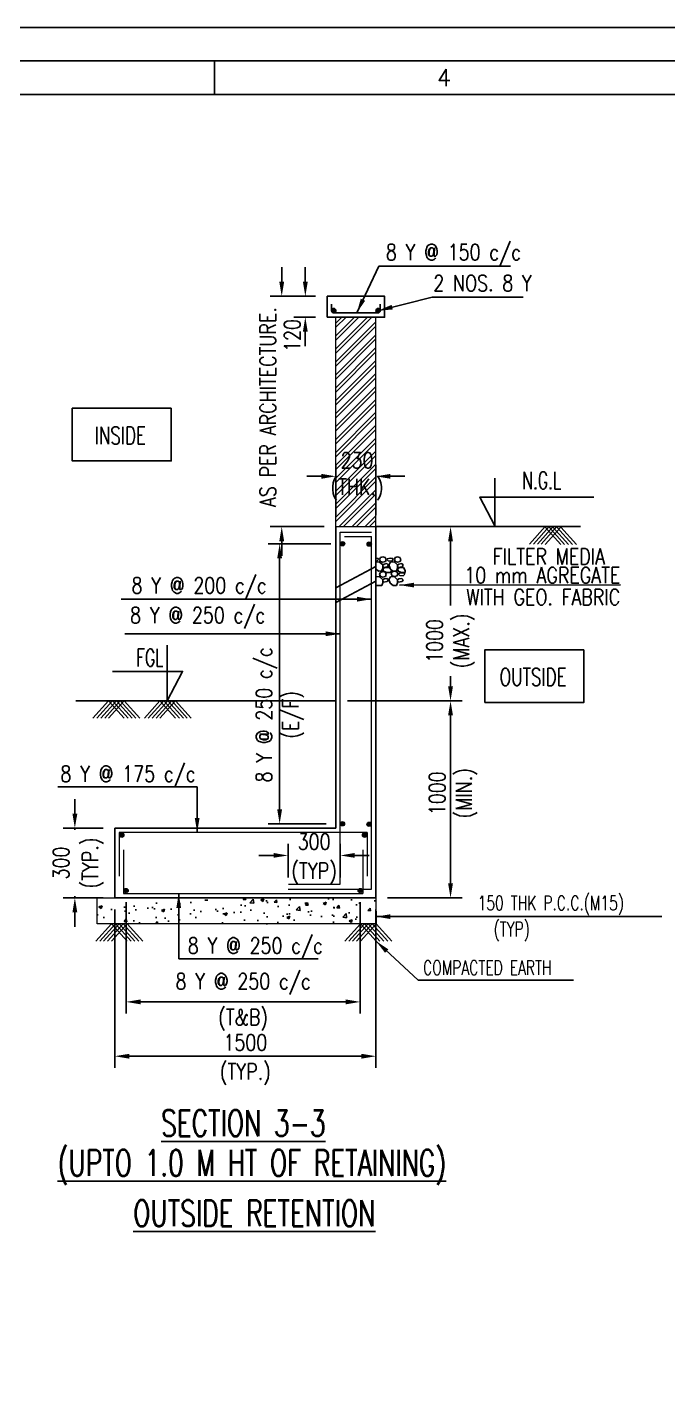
# Model space of a CAD drawing. Extents: x -69352 to 1013721, y -547461 to -186867.
# Drawn here: x 529346 to 540377, y -464620 to -441077 of the extents above; entities that cross this region are included whole.
import ezdxf
from ezdxf.enums import TextEntityAlignment as Align
from ezdxf.lldxf.tags import DXFTag

# ---------------------------------------------------------------- set-up
doc = ezdxf.new("R2010")
doc.units = 0
doc.header["$LTSCALE"] = 500
doc.header["$MEASUREMENT"] = 0
doc.header["$PDMODE"] = 35
doc.header["$PDSIZE"] = -15
doc.layers.get('DEFPOINTS').update_dxf_attribs({"color": 4})
for name, color, linetype in [('BEAM', 4, 'Continuous'), ('Layer1', 7, 'Continuous'), ('LEVEL SECTION', 3, 'Continuous'), ('PCC', 7, 'Continuous'), ('PNA', 10, 'Continuous'), ('S-CONCRET LINE', 4, 'Continuous'), ('S-DIM-1', 5, 'Continuous'), ('S-DIMANTION', 5, 'Continuous'), ('S-FILLING', 9, 'Continuous'), ('S-HATCH', 253, 'Continuous'), ('S-LEVEL SECTION', 3, 'Continuous'), ('S-REINF', 6, 'Continuous'), ('S-REINFORCEMENT', 6, 'Continuous'), ('S-TEXT', 2, 'Continuous'), ('S-TEXT-1', 4, 'Continuous'), ('S-TEXT-1 @ 1', 4, 'Continuous'), ('S-TITIL', 6, 'Continuous'), ('TEXT NORMAL', 4, 'Continuous')]:
    doc.layers.add(name, color=color, linetype=linetype)
doc.layers.add('RIDE-PROFILE', color=8, linetype='Continuous', lineweight=25)
doc.styles.add('ROMANS', font='simplex.shx', dxfattribs={"width": 0.8, "height": 275})
tags = doc.linetypes.add('HIDDEN', pattern=[0.375, 0.25, -0.125]).pattern_tags.tags
tags[6:7] = [DXFTag(74, 4), DXFTag(75, 0), DXFTag(340, '0'), DXFTag(46, 1.0), DXFTag(50, 0.0), DXFTag(44, 0.0), DXFTag(45, 0.0)]
tags[4:5] = [DXFTag(74, 4), DXFTag(75, 0), DXFTag(340, '0'), DXFTag(46, 1.0), DXFTag(50, 0.0), DXFTag(44, 0.0), DXFTag(45, 0.0)]
doc.dimstyles.new('3-100', dxfattribs={"dimtxt": 250, "dimasz": 250, "dimexe": 150, "dimexo": 60, "dimgap": 75, "dimtad": 1, "dimdec": 0, "dimlfac": 0.333333, "dimzin": 0, "dimdsep": 46, "dimtxsty": 'ROMANS', "dimcen": -300, "dimclrd": 5, "dimclre": 5, "dimclrt": 4, "dimadec": 0, "dimazin": 0, "dimtfac": 1, "dimtdec": 0, "dimtix": 1, "dimtofl": 0, "dimtmove": 2, "dimatfit": 3, "dimfxl": 0, "dimtolj": 1, "dimtzin": 0, "dimarcsym": 0})
doc.dimstyles.new('dim100', dxfattribs={"dimtxt": 250, "dimasz": 250, "dimexe": 200, "dimexo": 200, "dimgap": 100, "dimtad": 1, "dimdec": 0, "dimzin": 0, "dimdsep": 46, "dimtxsty": 'ROMANS', "dimcen": 0, "dimclrd": 5, "dimclre": 5, "dimclrt": 4, "dimadec": 0, "dimazin": 0, "dimtfac": 1, "dimtdec": 0, "dimtix": 1, "dimtofl": 0, "dimtmove": 2, "dimatfit": 3, "dimfxl": 0, "dimtolj": 1, "dimtzin": 0, "dimlwd": -1, "dimlwe": -1, "dimarcsym": 0})
doc.dimstyles.new('dim33.33', dxfattribs={"dimtxt": 250, "dimasz": 250, "dimexe": 200, "dimexo": 200, "dimgap": 100, "dimtad": 1, "dimdec": 0, "dimlfac": 0.333331, "dimzin": 0, "dimdsep": 46, "dimtxsty": 'ROMANS', "dimcen": 0, "dimclrd": 5, "dimclre": 5, "dimclrt": 4, "dimadec": 0, "dimazin": 0, "dimtfac": 1, "dimtdec": 0, "dimtix": 1, "dimtofl": 0, "dimtmove": 2, "dimatfit": 3, "dimfxl": 0, "dimtolj": 1, "dimtzin": 0, "dimlwd": -1, "dimlwe": -1, "dimarcsym": 0})

# ---------------------------------------------------------------- blocks, each defined once
blk = doc.blocks.new('*D1062')
at = {"layer": 'DEFPOINTS', "color": 0}
for p in [(534776, -449967), (533693, -454791), (534694, -454791)]:
    blk.add_point(p, dxfattribs=at)
at = {"layer": 'S-DIM-1', "color": 5}
for p, q in [((534576, -449967), (533493, -449967)), ((533693, -450217), (533693, -454541)), ((534494, -454791), (533493, -454791))]:
    blk.add_line(p, q, dxfattribs=at)
for points in [[(533734, -450217), (533651, -450217), (533693, -449967)], [(533651, -454541), (533734, -454541), (533693, -454791)]]:
    blk.add_solid(points, dxfattribs=at)
at = {"layer": 'S-DIM-1', "color": 4, "insert": (533698, -452915), "char_height": 275, "attachment_point": 5, "rotation": 90, "style": 'ROMANS'}
blk.add_mtext('\\A1;8 Y @ 250 c/c\\P(E/F)', dxfattribs=at)
blk = doc.blocks.new('*D1063')
at = {"layer": 'DEFPOINTS', "color": 0}
for p in [(531047, -455942), (535081, -455942), (535081, -457857)]:
    blk.add_point(p, dxfattribs=at)
at = {"layer": 'S-DIMANTION', "color": 5, "linetype": 'ByBlock', "ltscale": 20}
for p, q in [((531047, -456142), (531047, -458057)), ((535081, -456142), (535081, -458057)), ((531297, -457857), (534831, -457857))]:
    blk.add_line(p, q, dxfattribs=at)
at = {"layer": 'S-DIMANTION', "color": 5}
for points in [[(531297, -457815), (531297, -457899), (531047, -457857)], [(534831, -457899), (534831, -457815), (535081, -457857)]]:
    blk.add_solid(points, dxfattribs=at)
at = {"layer": 'S-DIMANTION', "color": 4, "lineweight": -2, "char_height": 275, "attachment_point": 5, "style": 'ROMANS'}
for s, insert in [('\\A1;8 Y @ 250 c/c', (533064, -457547)), ('(T&B)', (533064, -458166))]:
    blk.add_mtext(s, dxfattribs=dict(at, insert=insert))
blk = doc.blocks.new('*D1064')
at = {"layer": 'DEFPOINTS', "color": 0}
for p in [(534737, -455335), (533837, -455916), (534737, -455916)]:
    blk.add_point(p, dxfattribs=at)
at = {"layer": 'S-DIMANTION', "color": 5, "linetype": 'ByBlock', "ltscale": 20}
for p, q in [((533837, -455716), (533837, -455135)), ((534737, -455716), (534737, -455135)), ((533587, -455335), (533337, -455335)), ((534987, -455335), (535237, -455335))]:
    blk.add_line(p, q, dxfattribs=at)
at = {"layer": 'S-DIMANTION', "color": 5}
for points in [[(533587, -455376), (533587, -455293), (533837, -455335)], [(534987, -455293), (534987, -455376), (534737, -455335)]]:
    blk.add_solid(points, dxfattribs=at)
at = {"layer": 'S-DIMANTION', "color": 4, "lineweight": -2, "char_height": 275, "attachment_point": 5, "style": 'ROMANS'}
for s, insert in [('\\A1;300', (534287, -455097)), ('(TYP)', (534287, -455644))]:
    blk.add_mtext(s, dxfattribs=dict(at, insert=insert))
blk = doc.blocks.new('*D1065')
at = {"layer": 'DEFPOINTS', "color": 0}
for p in [(534662, -452674), (535352, -456066), (536637, -456066)]:
    blk.add_point(p, dxfattribs=at)
at = {"layer": 'S-DIM-1', "color": 5}
for p, q in [((534862, -452674), (536837, -452674)), ((536637, -452924), (536637, -455816)), ((535552, -456066), (536837, -456066))]:
    blk.add_line(p, q, dxfattribs=at)
for points in [[(536678, -452924), (536595, -452924), (536637, -452674)], [(536595, -455816), (536678, -455816), (536637, -456066)]]:
    blk.add_solid(points, dxfattribs=at)
at = {"layer": 'S-DIM-1', "color": 4, "insert": (536681, -454265), "char_height": 275, "attachment_point": 5, "rotation": 90, "style": 'ROMANS'}
blk.add_mtext('\\A1;1000\\P(MIN.)', dxfattribs=at)
blk = doc.blocks.new('*D1066')
at = {"layer": 'DEFPOINTS', "color": 0}
for p in [(535352, -449674), (536637, -449674), (535352, -452674)]:
    blk.add_point(p, dxfattribs=at)
at = {"layer": 'S-DIM-1', "color": 5}
for p, q in [((535552, -449674), (536837, -449674)), ((536637, -449924), (536637, -451034)), ((536637, -452424), (536637, -452250)), ((535552, -452674), (536837, -452674))]:
    blk.add_line(p, q, dxfattribs=at)
for points in [[(536678, -449924), (536595, -449924), (536637, -449674)], [(536595, -452424), (536678, -452424), (536637, -452674)]]:
    blk.add_solid(points, dxfattribs=at)
at = {"layer": 'S-DIM-1', "color": 4, "insert": (536637, -451642), "char_height": 275, "attachment_point": 5, "rotation": 90, "style": 'ROMANS'}
blk.add_mtext('\\A1;1000\\P(MAX.)', dxfattribs=at)
blk = doc.blocks.new('*D1067')
at = {"layer": 'DEFPOINTS', "color": 0}
for p in [(530852, -456066), (535352, -456066), (535352, -458792)]:
    blk.add_point(p, dxfattribs=at)
at = {"layer": 'S-DIMANTION', "color": 5, "linetype": 'ByBlock', "ltscale": 20}
for p, q in [((530852, -456266), (530852, -458992)), ((535352, -456266), (535352, -458992)), ((531102, -458792), (535102, -458792))]:
    blk.add_line(p, q, dxfattribs=at)
at = {"layer": 'S-DIMANTION', "color": 5}
for points in [[(531102, -458751), (531102, -458834), (530852, -458792)], [(535102, -458834), (535102, -458751), (535352, -458792)]]:
    blk.add_solid(points, dxfattribs=at)
at = {"layer": 'S-DIMANTION', "color": 4, "lineweight": -2, "char_height": 275, "attachment_point": 5, "style": 'ROMANS'}
for s, insert in [('\\A1;1500', (533102, -458555)), ('(TYP.)', (533102, -459102))]:
    blk.add_mtext(s, dxfattribs=dict(at, insert=insert))
blk = doc.blocks.new('*D1068')
at = {"layer": 'DEFPOINTS', "color": 0}
for p in [(534512, -445708), (533729, -449674), (534662, -449674)]:
    blk.add_point(p, dxfattribs=at)
at = {"layer": 'S-DIMANTION', "color": 5, "linetype": 'ByBlock', "ltscale": 20}
for p, q in [((533729, -445458), (533729, -445208)), ((534312, -445708), (533529, -445708)), ((534462, -449674), (533529, -449674)), ((533729, -449924), (533729, -450174))]:
    blk.add_line(p, q, dxfattribs=at)
at = {"layer": 'S-DIMANTION', "color": 5}
for points in [[(533687, -445458), (533770, -445458), (533729, -445708)], [(533770, -449924), (533687, -449924), (533729, -449674)]]:
    blk.add_solid(points, dxfattribs=at)
at = {"layer": 'S-DIMANTION', "color": 4, "lineweight": -2, "insert": (533491, -447691), "char_height": 275, "attachment_point": 5, "rotation": 90, "style": 'ROMANS'}
blk.add_mtext('\\A1; AS PER ARCHITECTURE.', dxfattribs=at)
blk = doc.blocks.new('*D1085')
at = {"layer": 'DEFPOINTS', "color": 0}
for p in [(530852, -454866), (530165, -456066), (530852, -456066)]:
    blk.add_point(p, dxfattribs=at)
at = {"layer": 'S-DIM-1', "color": 5, "lineweight": -3}
for p, q in [((530165, -454616), (530165, -454366)), ((530165, -454866), (530165, -454894)), ((530165, -456066), (530165, -456037)), ((530165, -456316), (530165, -456566))]:
    blk.add_line(p, q, dxfattribs=at)
at = {"layer": 'S-DIM-1', "color": 5}
for p, q in [((530652, -454866), (529965, -454866)), ((530652, -456066), (529965, -456066))]:
    blk.add_line(p, q, dxfattribs=at)
for points in [[(530123, -454616), (530207, -454616), (530165, -454866)], [(530207, -456316), (530123, -456316), (530165, -456066)]]:
    blk.add_solid(points, dxfattribs=at)
at = {"layer": 'S-DIM-1', "color": 4, "char_height": 275, "attachment_point": 5, "rotation": 90, "style": 'ROMANS'}
for s, insert in [('(TYP.)', (530474, -455466)), ('\\A1;300', (529927, -455466))]:
    blk.add_mtext(s, dxfattribs=dict(at, insert=insert))
blk = doc.blocks.new('SHEET')
at = {"elevation": -8, "flags": 128}
blk.add_lwpolyline([(674017, -125881), (763101, -125881), (763101, -63214), (674017, -63214)], close=True, dxfattribs=at)
at = {"layer": 'PNA'}
blk.add_line((696817, -63743, -8), (696817, -64273, -8), dxfattribs=at)
at = {"layer": 'PNA', "color": 1, "elevation": -8}
for points in [[(675076, -125351), (762572, -125351), (762572, -63743), (675076, -63743)], [(676135, -124822), (762042, -124822), (762042, -64273), (676135, -64273)]]:
    blk.add_lwpolyline(points, close=True, dxfattribs=at)
at = {"layer": 'PNA', "style": 'ROMANS'}
blk.add_text('4', height=265, dxfattribs=at).set_placement((700442, -64008, -8), align=Align.MIDDLE)
blk = doc.blocks.new('A$C1DFA76C7')
at = {"color": 253, "linetype": 'Continuous'}
for p, q in [((-134, 449), (-118, 485)), ((-118, 485), (-78, 497)), ((-78, 497), (-37, 482)), ((-37, 482), (-22, 449)), ((52, 474), (4, 469)), ((103, 462), (52, 474)), ((120, 449), (136, 485)), ((136, 485), (176, 497)), ((176, 497), (217, 482)), ((217, 482), (232, 449)), ((289, 473), (258, 469)), ((-207, 258), (-179, 309)), ((-207, 228), (-207, 258)), ((-179, 309), (-113, 309)), ((-149, 378), (-174, 352)), ((-174, 352), (-154, 322)), ((-154, 322), (-90, 314)), ((-98, 370), (-149, 378)), ((-90, 251), (-144, 223)), ((-136, 449), (-121, 413)), ((-121, 413), (-78, 401)), ((-113, 309), (-80, 286)), ((-78, 352), (-98, 370)), ((-90, 314), (-78, 337)), ((-80, 286), (-90, 251)), ((-82, 203), (-66, 239)), ((-78, 401), (-35, 413)), ((-75, 355), (-78, 302)), ((-78, 337), (-78, 352)), ((-78, 302), (-57, 253)), ((-17, 408), (-75, 355)), ((-66, 239), (-26, 251)), ((-57, 253), (-4, 251)), ((-35, 413), (-22, 449)), ((-26, 251), (15, 236)), ((44, 403), (-17, 408)), ((-4, 449), (4, 469)), ((24, 418), (-4, 449)), ((-4, 251), (52, 294)), ((15, 236), (30, 203)), ((82, 424), (24, 418)), ((29, 258), (75, 309)), ((47, 228), (29, 258)), ((72, 358), (44, 403)), ((52, 294), (72, 358)), ((75, 309), (141, 309)), ((105, 378), (80, 352)), ((80, 352), (100, 322)), ((105, 449), (82, 424)), ((100, 322), (164, 314)), ((105, 449), (103, 462)), ((156, 370), (105, 378)), ((164, 251), (110, 223)), ((118, 449), (133, 413)), ((133, 413), (176, 401)), ((136, 231), (176, 243)), ((141, 309), (174, 286)), ((176, 352), (156, 370)), ((164, 314), (176, 337)), ((174, 286), (164, 251)), ((176, 401), (219, 413)), ((179, 355), (176, 302)), ((176, 337), (176, 352)), ((176, 302), (197, 253)), ((176, 243), (217, 228)), ((237, 408), (179, 355)), ((197, 253), (250, 251)), ((219, 413), (232, 449)), ((289, 404), (237, 408)), ((250, 449), (258, 469)), ((278, 418), (250, 449)), ((250, 251), (289, 281)), ((289, 420), (278, 418)), ((-144, 223), (-207, 228)), ((-201, 197), (-193, 217)), ((-173, 166), (-201, 197)), ((-145, 222), (-193, 217)), ((-149, 124), (-174, 98)), ((-174, 98), (-154, 68)), ((-114, 171), (-173, 166)), ((-154, 68), (-90, 60)), ((-98, 116), (-149, 124)), ((-94, 209), (-145, 222)), ((-92, 197), (-114, 171)), ((-78, 98), (-98, 116)), ((-92, 197), (-94, 209)), ((-90, 60), (-78, 83)), ((-84, 203), (-69, 168)), ((-75, 101), (-78, 48)), ((-78, 83), (-78, 98)), ((-78, 48), (-58, 0)), ((-17, 154), (-75, 101)), ((-69, 168), (-26, 155)), ((-26, 155), (17, 168)), ((44, 149), (-17, 154)), ((0, 0), (52, 40)), ((17, 168), (30, 203)), ((72, 104), (44, 149)), ((110, 223), (47, 228)), ((52, 40), (72, 104)), ((105, 124), (80, 98)), ((80, 98), (100, 68)), ((100, 68), (164, 60)), ((156, 116), (105, 124)), ((118, 195), (133, 159)), ((120, 195), (136, 231)), ((133, 159), (176, 147)), ((176, 98), (156, 116)), ((164, 60), (176, 83)), ((176, 147), (219, 159)), ((179, 101), (176, 48)), ((176, 83), (176, 98)), ((176, 48), (196, 0)), ((237, 154), (179, 101)), ((217, 228), (232, 195)), ((219, 159), (232, 195)), ((289, 150), (237, 154))]:
    blk.add_line(p, q, dxfattribs=at)
at = {"color": 253}
for p, q in [((196, 0), (289, 0, -10)), ((-58, 0), (0, 0))]:
    blk.add_line(p, q, dxfattribs=at)
blk = doc.blocks.new('*D1122')
at = {"layer": 'DEFPOINTS', "color": 0}
for p in [(535352, -448807), (534662, -449674), (535352, -449674)]:
    blk.add_point(p, dxfattribs=at)
at = {"layer": 'S-DIM-1', "color": 5}
for p, q in [((534662, -449474), (534662, -448607)), ((535352, -449474), (535352, -448607)), ((534412, -448807), (534162, -448807)), ((535602, -448807), (535852, -448807))]:
    blk.add_line(p, q, dxfattribs=at)
for points in [[(534412, -448849), (534412, -448766), (534662, -448807)], [(535602, -448766), (535602, -448849), (535352, -448807)]]:
    blk.add_solid(points, dxfattribs=at)
at = {"layer": 'S-DIM-1', "color": 4, "insert": (535026, -448807), "char_height": 275, "attachment_point": 5, "style": 'ROMANS'}
blk.add_mtext('\\A1;230\\P(THK.)', dxfattribs=at)
blk = doc.blocks.new('*D1132')
at = {"layer": 'DEFPOINTS', "color": 0}
for p in [(534512, -445708), (534135, -446068), (534512, -446068)]:
    blk.add_point(p, dxfattribs=at)
at = {"layer": 'S-DIM-1', "color": 5}
for p, q in [((534135, -445458), (534135, -445208)), ((534312, -445708), (533935, -445708)), ((534312, -446068), (533935, -446068)), ((534135, -446318), (534135, -446568))]:
    blk.add_line(p, q, dxfattribs=at)
for points in [[(534093, -445458), (534177, -445458), (534135, -445708)], [(534177, -446318), (534093, -446318), (534135, -446068)]]:
    blk.add_solid(points, dxfattribs=at)
at = {"layer": 'S-DIM-1', "color": 4, "insert": (533910, -446382), "char_height": 275, "attachment_point": 5, "rotation": 90, "style": 'ROMANS'}
blk.add_mtext('\\A1;120', dxfattribs=at)

msp = doc.modelspace()

# ---------------------------------------------------------------- hatches: boundary and pattern name
at = {"layer": 'PCC'}
h = msp.add_hatch(dxfattribs=at)
h.set_pattern_fill('AR-CONC', color=256, scale=75, style=0)
h.set_pattern_definition([(50, (-38472.8, -697488.65), (537.94514, -47.0641), [56.25, -618.75]), (355, (-38472.8, -697488.65), (-104.0635, 564.1441), [45, -495]), (100.4514, (-38427.97, -697492.57), (433.88204, 517.07966), [47.80514, -525.8566]), (46.1842, (-38472.8, -697338.65), (800.4308, -124.13926), [84.375, -928.125]), (96.6356, (-38406.1, -697349), (700.997, 730.5884), [71.7077, -788.7848]), (351.1842, (-38472.8, -697338.65), (700.9965, 730.589), [67.5, -742.5]), (21, (-38397.8, -697376.15), (447.6803, -301.96417), [56.25, -618.75]), (326, (-38397.8, -697376.15), (182.4865, 543.86253), [45, -495]), (71.4514, (-38360.5, -697401.3), (630.16697, 241.89787), [47.80514, -525.8566]), (37.5, (-38472.8, -697488.65), (9.11989, 249.67039), [0, -489, 0, -502.5, 0, -496.875]), (7.5, (-38472.8, -697488.65), (197.30215, 295.80878), [0, -286.5, 0, -477.75, 0, -189.375]), (327.5, (-38640.05, -697488.65), (400.36683, -16.916154), [0, -187.5, 0, -585, 0, -776.25]), (317.5, (-38715.05, -697488.65), (437.38963, 75.07874), [0, -243.75, 0, -388.5, 0, -551.25])])
h.paths.add_polyline_path([(535353.73, -456512.745), (535351.739, -456065.534), (530851.739, -456065.534), (530551.739, -456065.534), (530551.739, -456515.534), (530793.325, -456515.385), (530795.699, -456512.745), (530798.071, -456515.382), (530860.606, -456515.343), (530862.942, -456512.745), (530865.277, -456515.34), (530927.886, -456515.302), (530930.186, -456512.745), (530932.482, -456515.299), (530995.167, -456515.26), (530997.429, -456512.745), (530999.688, -456515.257), (531062.447, -456515.219), (531064.672, -456512.745), (531066.894, -456515.216)])
at = {"layer": 'S-HATCH'}
h = msp.add_hatch(dxfattribs=at)
h.set_pattern_fill('ANSI32', color=256, scale=420, style=0)
h.set_pattern_definition([(45, (-8180288.8, -54671.62), (-111.369318, 111.369318), []), (45, (-8180214.55, -54671.62), (-111.369318, 111.369318), [])])
h.paths.add_polyline_path([(534661.739, -449673.534), (535351.739, -449673.534), (535351.739, -446067.619), (535351.739, -446067.552), (534661.739, -446067.552)])
h.paths.add_polyline_path([(534442.859, -448209.013), (534442.859, -449405.441), (535608.335, -449405.441), (535608.335, -448209.013)], flags=24)
at = {"layer": 'S-REINF', "lineweight": 5}
for points in [[(534738.231, -449967.249, 1), (534812.881, -449967.249, 1)], [(535197.731, -449974.914, 1), (535272.381, -449974.914, 1)], [(534737.914, -454790.662, 1), (534812.564, -454790.662, 1)], [(535197.414, -454798.327, 1), (535272.064, -454798.327, 1)], [(531008.626, -454986.527, -1), (530933.976, -454986.527, -1)], [(535119.853, -454986.527, 1), (535194.502, -454986.527, 1)], [(531084.626, -455941.527, -1), (531009.976, -455941.527, -1)], [(535043.853, -455941.527, 1), (535118.502, -455941.527, 1)]]:
    msp.add_hatch(color=256, dxfattribs=at).paths.add_polyline_path(points)

# ---------------------------------------------------------------- linework, layer by layer
at = {"color": 4, "lineweight": 5}
for p, q in [((534661.739, -449673.534, 9.671), (534661.739, -446067.552, 3.063)), ((535351.739, -446067.619, 3.063), (534661.739, -446067.552, 3.063)), ((535351.739, -449673.534, 9.671), (535351.739, -446067.552, 3.063)), ((534661.739, -449673.534, 9.671), (535351.739, -449673.534, 9.671))]:
    msp.add_line(p, q, dxfattribs=at)
at = {"color": 8, "lineweight": 5, "elevation": 9.84}
msp.add_lwpolyline([(535351.739, -456065.534), (535351.739, -456065.534), (535353.73, -456512.745), (530551.739, -456515.534), (530551.739, -456065.534), (530851.739, -456065.534)], dxfattribs=at)
at = {"layer": 'BEAM', "linetype": 'ByBlock', "lineweight": -2, "ltscale": 20}
for p, q in [((534661.739, -454865.534, 9.84), (534661.739, -449673.534, 9.671)), ((534661.739, -454865.534, 9.84), (534661.739, -449673.534, 9.671)), ((535351.739, -456065.534, 9.84), (535351.739, -449673.534, 9.671)), ((534661.739, -454865.534, 9.84), (530851.739, -454865.534, 9.84)), ((530851.739, -454865.534, 9.84), (530851.739, -456065.534, 9.84)), ((530851.739, -456065.534, 9.84), (535351.739, -456065.534, 9.84))]:
    msp.add_line(p, q, dxfattribs=at)
at = {"layer": 'Layer1', "linetype": 'Continuous'}
for p, q in [((537998.58, -449972.992, 9.671), (538268.142, -449673.23, 9.671)), ((538065.823, -449972.992, 9.671), (538335.385, -449673.23, 9.671)), ((538133.066, -449972.992, 9.671), (538402.628, -449673.23, 9.671)), ((538200.309, -449972.992, 9.671), (538469.871, -449673.23, 9.671)), ((538265.763, -449982.85, 9.671), (538535.051, -449683.392, 9.671)), ((538535.641, -449983.154, 9.671), (538266.353, -449683.696, 9.671)), ((538602.61, -449982.85, 9.671), (538333.322, -449683.392, 9.671)), ((538669.853, -449982.85, 9.671), (538400.565, -449683.392, 9.671)), ((538737.096, -449982.85, 9.671), (538467.808, -449683.392, 9.671)), ((538804.339, -449982.85, 9.671), (538535.051, -449683.392, 9.671)), ((530476.591, -452972.992, 9.84), (530746.152, -452673.23, 9.84)), ((530543.834, -452972.992, 9.84), (530813.395, -452673.23, 9.84)), ((530611.077, -452972.992, 9.84), (530880.638, -452673.23, 9.84)), ((530678.32, -452972.992, 9.84), (530947.881, -452673.23, 9.84)), ((530745.563, -452972.992, 9.84), (531014.851, -452673.534, 9.84)), ((531015.44, -452973.297, 9.84), (530746.152, -452673.839, 9.84)), ((531082.409, -452972.992, 9.84), (530813.122, -452673.534, 9.84)), ((531149.652, -452972.992, 9.84), (530880.365, -452673.534, 9.84)), ((531216.896, -452972.992, 9.84), (530947.608, -452673.534, 9.84)), ((531284.139, -452972.992, 9.84), (531014.851, -452673.534, 9.84)), ((531361.639, -452972.992, 9.84), (531631.2, -452673.23, 9.84)), ((531428.882, -452972.992, 9.84), (531698.443, -452673.23, 9.84)), ((531496.125, -452972.992, 9.84), (531765.686, -452673.23, 9.84)), ((531563.368, -452972.992, 9.84), (531832.929, -452673.23, 9.84)), ((531630.611, -452972.992, 9.84), (531899.899, -452673.534, 9.84)), ((531900.488, -452973.297, 9.84), (531631.2, -452673.839, 9.84)), ((531967.457, -452972.992, 9.84), (531698.17, -452673.534, 9.84)), ((532034.7, -452972.992, 9.84), (531765.413, -452673.534, 9.84)), ((532101.943, -452972.992, 9.84), (531832.656, -452673.534, 9.84)), ((532169.187, -452972.992, 9.84), (531899.899, -452673.534, 9.84))]:
    msp.add_line(p, q, dxfattribs=at)
at = {"layer": 'RIDE-PROFILE', "color": 2, "linetype": 'HIDDEN', "ltscale": 1000}
for p, q in [((534661.739, -450726.9, 9.703), (535351.739, -450359.557, 9.703)), ((534661.739, -450981.8, 9.703), (535351.739, -450614.456, 9.703))]:
    msp.add_line(p, q, dxfattribs=at)
at = {"layer": 'S-CONCRET LINE', "elevation": 3.063}
msp.add_lwpolyline([(534511.739, -446067.552), (534511.739, -445707.552), (535501.739, -445707.552), (535501.739, -446067.552)], close=True, dxfattribs=at)
at = {"layer": 'S-FILLING', "color": 8, "linetype": 'ByBlock', "lineweight": -2}
for p, q in [((530526.412, -456812.203, 9.84), (530795.973, -456512.44, 9.84)), ((530593.655, -456812.203, 9.84), (530863.216, -456512.44, 9.84)), ((530660.898, -456812.203, 9.84), (530930.459, -456512.44, 9.84)), ((530728.141, -456812.203, 9.84), (530997.702, -456512.44, 9.84)), ((530795.384, -456812.203, 9.84), (531064.672, -456512.745, 9.84)), ((531065.261, -456812.507, 9.84), (530795.973, -456513.049, 9.84)), ((531132.23, -456812.203, 9.84), (530862.942, -456512.745, 9.84)), ((531199.473, -456812.203, 9.84), (530930.186, -456512.745, 9.84)), ((531266.716, -456812.203, 9.84), (530997.429, -456512.745, 9.84)), ((531333.96, -456812.203, 9.84), (531064.672, -456512.745, 9.84)), ((534815.47, -456812.203, 9.84), (535085.031, -456512.44, 9.84)), ((534882.713, -456812.203, 9.84), (535152.274, -456512.44, 9.84)), ((534949.956, -456812.203, 9.84), (535219.517, -456512.44, 9.84)), ((535017.199, -456812.203, 9.84), (535286.76, -456512.44, 9.84)), ((535084.442, -456812.203, 9.84), (535353.73, -456512.745, 9.84)), ((535354.319, -456812.507, 9.84), (535085.031, -456513.049, 9.84)), ((535421.288, -456812.203, 9.84), (535152.001, -456512.745, 9.84)), ((535488.531, -456812.203, 9.84), (535219.244, -456512.745, 9.84)), ((535555.774, -456812.203, 9.84), (535286.487, -456512.745, 9.84)), ((535623.018, -456812.203, 9.84), (535353.73, -456512.745, 9.84))]:
    msp.add_line(p, q, dxfattribs=at)
at = {"layer": 'S-LEVEL SECTION'}
for p, q in [((538872.827, -449673.534, 9.671), (535351.739, -449673.534, 9.671)), ((530182.833, -452673.534, 9.84), (534661.739, -452673.534, 9.84))]:
    msp.add_line(p, q, dxfattribs=at)
for points, elevation in [([(537399.846, -448836.711), (537399.846, -449662.27), (537140.345, -449168.72), (539103.793, -449168.72)], 2.152), ([(531757.136, -451712.251), (531757.136, -452673.534), (532020.637, -452167.661), (530810.414, -452167.661)], 9.84)]:
    msp.add_lwpolyline(points, dxfattribs=dict(at, elevation=elevation))
at = {"layer": 'S-REINF', "color": 6, "lineweight": 5}
for p, q in [((534736.739, -455828.739, 9.84), (534737.056, -449767.001, 9.774)), ((534737.056, -449767.001, 9.774), (535277.056, -449767.001, 9.774)), ((534812.056, -449842.001, 9.774), (535276.739, -449842.001, 9.774)), ((535276.739, -455915.534, 9.84), (535276.739, -449842.001, 9.774)), ((535201.739, -454940.534, 9.84), (530926.739, -454940.534, 9.84)), ((530926.739, -454940.534, 9.84), (530926.739, -455690.534, 9.84)), ((535201.739, -454940.534, 9.84), (535201.739, -455690.534, 9.84)), ((531001.739, -455240.534, 9.84), (531001.739, -455990.534, 9.84)), ((535126.739, -455240.534, 9.84), (535126.739, -455990.534, 9.84)), ((531001.739, -455990.534, 9.84), (535126.739, -455990.534, 9.84)), ((533836.739, -455915.534, 9.84), (535276.739, -455915.534, 9.84)), ((533844.599, -455828.739, 9.84), (534736.739, -455828.739, 9.84))]:
    msp.add_line(p, q, dxfattribs=at)
at = {"layer": 'S-REINF', "lineweight": 5}
for centre in [(534775.556, -449967.249, 9.774), (535235.056, -449974.914, 9.774), (534775.239, -454790.662, 9.84), (535234.739, -454798.327, 9.84), (530971.301, -454986.527, 9.84), (535157.178, -454986.527, 9.84), (531047.301, -455941.527, 9.84), (535081.178, -455941.527, 9.84)]:
    msp.add_circle(centre, 37.325, dxfattribs=at)
at = {"layer": 'S-REINFORCEMENT', "color": 5, "elevation": 3.063}
msp.add_lwpolyline([(535426.739, -445842.552), (535426.739, -445955.052, -0.414213562), (535389.239, -445992.552), (534624.239, -445992.552, -0.414213562), (534586.739, -445955.052), (534586.739, -445842.552)], format="xyb", dxfattribs=at)
at = {"layer": 'S-REINFORCEMENT', "color": 5, "const_width": 37.5, "elevation": 3.063}
for points in [[(534605.489, -445955.052, 1), (534642.989, -445955.052, 1)], [(535407.989, -445955.052, -1), (535370.489, -445955.052, -1)]]:
    msp.add_lwpolyline(points, format="xyb", close=True, dxfattribs=at)
at = {"layer": 'S-REINFORCEMENT', "color": 5}
for centre in [(534624.239, -445955.052, 3.063), (535389.239, -445955.052, 3.063)]:
    msp.add_circle(centre, 37.5, dxfattribs=at)
at = {"layer": 'S-TEXT-1', "ltscale": 0.3}
for points, elevation in [([(531824.364, -447635.024), (530119.38, -447635.024), (530119.38, -448542.593), (531824.364, -448542.593)], -20.238), ([(538934.918, -451792.001), (537229.935, -451792.001), (537229.935, -452699.569), (538934.918, -452699.569)], -236.217)]:
    msp.add_lwpolyline(points, close=True, dxfattribs=dict(at, elevation=elevation))

# ---------------------------------------------------------------- block references
at = {"xscale": 1.09088535620405, "yscale": 1.09088535620405, "zscale": 1.09088535620405}
msp.add_blockref('SHEET', (-227575.254, -372117.825, 8.203), dxfattribs=at)
at = {"color": 0, "xscale": -1}
msp.add_blockref('A$C1DFA76C7', (535646.677, -450688.806, 28.667), dxfattribs=at)

# ---------------------------------------------------------------- texts
at = {"layer": 'LEVEL SECTION', "style": 'ROMANS', "width": 0.65}
for s, p in [('N.G.L', (537874.059, -449027.924, 9.671)), ('FGL', (531223.528, -452080.001, 9.84))]:
    msp.add_text(s, height=300, dxfattribs=at).set_placement(p)
at = {"layer": 'S-TEXT', "color": 2, "ltscale": 11, "style": 'ROMANS', "width": 0.7}
for s, p in [('INSIDE', (530948.493, -448254.996, -92.231)), ('OUTSIDE', (538059.047, -452411.972, -308.21))]:
    msp.add_text(s, height=300, dxfattribs=at).set_placement(p, align=Align.CENTER)
at = {"layer": 'S-TEXT-1 @ 1', "style": 'ROMANS', "width": 0.8}
for s, p in [('8 Y @ 150 c/c', (535522.239, -444946.797, 3.063)), ('2 NOS. 8 Y', (536340.35, -445481.319, 3.063)), ('FILTER MEDIA', (537364.639, -450187.106, 18.827)), ('10 mm AGREGATE', (536874.14, -450510.674, 18.827)), ('8 Y @ 200 c/c', (531141.325, -450685.551, -20.238)), ('WITH GEO. FABRIC', (536910.365, -450886.482, 18.827)), ('8 Y @ 250 c/c', (531116.387, -451198.437, -20.238)), ('8 Y @ 175 c/c', (529916.01, -453929.617, -20.238)), ('8 Y @ 250 c/c', (532109.932, -456887.905, -20.238))]:
    msp.add_text(s, height=275, dxfattribs=at).set_placement(p, align=Align.MIDDLE_LEFT)
at = {"layer": 'S-TITIL', "style": 'ROMANS', "width": 0.7}
msp.add_text('%%USECTION 3-3', height=450, dxfattribs=at).set_placement((533066.893, -459944.671, -20.238), align=Align.MIDDLE_CENTER)
at = {"layer": 'S-TITIL', "color": 6, "style": 'ROMANS', "width": 0.7}
for s, p in [('%%U(UPTO 1.0 M HT OF RETAINING)', (533214.626, -460661.52, -20.238)), ('%%UOUTSIDE RETENTION', (533255.774, -461495.898, -20.238))]:
    msp.add_text(s, height=450, dxfattribs=at).set_placement(p, align=Align.MIDDLE)
at = {"layer": 'TEXT NORMAL', "style": 'ROMANS', "width": 0.7}
for s, p in [('150 THK P.C.C.(M15)', (537102.291, -456278.597, 9.84)), ('(TYP)', (537378.37, -456729.67, 9.84)), ('COMPACTED EARTH', (536163.328, -457392.435, 9.84))]:
    msp.add_text(s, height=250, dxfattribs=at).set_placement(p)

# ---------------------------------------------------------------- dimensions: what is measured, and where the dimension line sits
at = {"layer": 'S-DIM-1'}
dim = msp.add_linear_dim(base=(534134.989, -446067.552, 3.063), p1=(534511.739, -445707.552, 3.063), p2=(534511.739, -446067.552, 3.063), angle=90, dimstyle='dim33.33', dxfattribs=at)
dim.commit()
dim.dimension.update_dxf_attribs({"geometry": '*D1132', "text_midpoint": (533909.989, -446382.127, 3.063), "dimtype": 160})
for base, p1, angle, text, picture, middle in [((535351.739, -448807.227, 9.671), (534661.739, -449673.534, 9.671), 180, '<>\\X(THK.)', '*D1122', (535025.597, -448807.227, 9.671)), ((536636.69, -449673.534, 9.671), (535351.739, -452673.534, 9.671), 90, '<>\\X(MAX.)', '*D1066', (536636.69, -451642.254, 9.671))]:
    dim = msp.add_linear_dim(base=base, p1=p1, p2=(535351.739, -449673.534, 9.671), angle=angle, text=text, dimstyle='dim33.33', dxfattribs=at)
    dim.commit()
    dim.dimension.update_dxf_attribs({"geometry": picture, "text_midpoint": middle, "dimtype": 160})
for base, p1, p2, text, override, picture, middle in [((533692.714, -454790.662, 9.84), (534775.556, -449967.249, 9.774), (534694.122, -454790.662, 9.84), '8 Y @ 250 c/c\\X(E/F)', {"dimtxsty": 'ROMANS', "dimtmove": 1}, '*D1062', (534262.948, -452914.726, 9.84)), ((536636.69, -456065.534, 9.671), (534661.739, -452673.534, 9.84), (535351.739, -456065.534, 9.84), '1000\\X(MIN.)', {"dimtmove": 1}, '*D1065', (537219.681, -454264.525, 9.671))]:
    dim = msp.add_linear_dim(base=base, p1=p1, p2=p2, angle=90, text=text, dimstyle='dim33.33', override=override, dxfattribs=at)
    dim.commit()
    dim.dimension.update_dxf_attribs({"geometry": picture, "text_midpoint": middle, "dimtype": 160})
dim = msp.add_linear_dim(base=(530164.954, -456065.534, -20.238), p1=(530851.739, -454865.534, 9.84), p2=(530851.739, -456065.534, -20.238), angle=90, text='300\\X(TYP.)', dimstyle='dim33.33', override={"dimtad": 0, "dimtofl": 1, "dimlwd": 65533}, dxfattribs=at)
dim.commit()
dim.dimension.update_dxf_attribs({"geometry": '*D1085', "text_midpoint": (530164.954, -455465.534, -20.238)})
at = {"layer": 'S-DIMANTION', "linetype": 'ByBlock', "lineweight": -2, "ltscale": 20}
dim = msp.add_linear_dim(base=(533728.803, -449673.534, 9.84), p1=(534511.739, -445707.552, 3.063), p2=(534661.739, -449673.534, 9.671), angle=90, text=' AS PER ARCHITECTURE.', dimstyle='dim33.33', dxfattribs=at)
dim.commit()
dim.dimension.update_dxf_attribs({"geometry": '*D1068', "text_midpoint": (533491.303, -447690.543, 9.84)})
for base, p1, p2, text, picture, middle in [((534736.739, -455334.686, 9.84), (533836.739, -455915.534, 9.84), (534736.739, -455915.534, 9.84), '<>\\X(TYP)', '*D1064', (534286.739, -455334.686, 9.84)), ((535351.739, -458792.31, -20.238), (530851.739, -456065.534, 9.84), (535351.739, -456065.534, 9.84), '<>\\X(TYP.)', '*D1067', (533101.739, -458792.31, -20.238))]:
    dim = msp.add_linear_dim(base=base, p1=p1, p2=p2, text=text, dimstyle='dim33.33', dxfattribs=at)
    dim.commit()
    dim.dimension.update_dxf_attribs({"geometry": picture, "text_midpoint": middle})
dim = msp.add_linear_dim(base=(535081.178, -457856.952, 9.84), p1=(531047.301, -455941.527, 9.84), p2=(535081.178, -455941.527, 9.84), text='8 Y @ 250 c/c\\X(T&B)', dimstyle='dim33.33', override={"dimtxsty": 'ROMANS'}, dxfattribs=at)
dim.commit()
dim.dimension.update_dxf_attribs({"geometry": '*D1063', "text_midpoint": (533064.239, -457856.952, 9.84)})

# ---------------------------------------------------------------- leaders
at = {"color": 0}
msp.add_leader([(535759.462, -450680.507, 28.667), (539565.957, -450673.253, 28.667)], dimstyle='dim33.33', override={"dimgap": 100, "dimtad": 0}, dxfattribs=at)
for points in [[(532271.682, -454940.534, -20.238), (532271.682, -454154.617, -20.238), (529870.935, -454154.617, -20.238)], [(531954.26, -455990.534, -20.238), (531954.26, -457112.905, -20.238), (534355.007, -457112.905, -20.238)]]:
    msp.add_leader(points, dimstyle='dim100', override={"dimtad": 0, "dimarcsym": 1})
at = {"layer": 'S-DIM-1'}
for points, dimstyle in [([(535021.239, -445992.552, 3.063), (535402.239, -445186.797, 3.063), (537667.809, -445186.797, 3.063)], 'dim33.33'), ([(535389.239, -445955.052, 3.063), (536321.586, -445721.319, 3.063), (537888.956, -445721.319, 3.063)], 'dim33.33'), ([(535276.739, -450923.119, -20.238), (530964.5, -450923.12, -20.238)], 'dim100'), ([(534736.739, -451518.562, -20.238), (531027.815, -451518.563, -20.238)], 'dim100')]:
    msp.add_leader(points, dimstyle=dimstyle, dxfattribs=at)
at = {"layer": 'S-DIMANTION', "linetype": 'ByBlock', "lineweight": -2, "ltscale": 20}
msp.add_leader([(535351.739, -456388.767, 9.84), (540276.035, -456388.767, 9.84)], dimstyle='3-100', override={"dimtad": 0}, dxfattribs=at)
msp.add_leader([(535354.045, -456812.203, 9.84), (536076.693, -457482.549, 9.84), (538753.632, -457482.549, 9.84)], dimstyle='3-100', dxfattribs=at)

doc.saveas('drawing.dxf')
